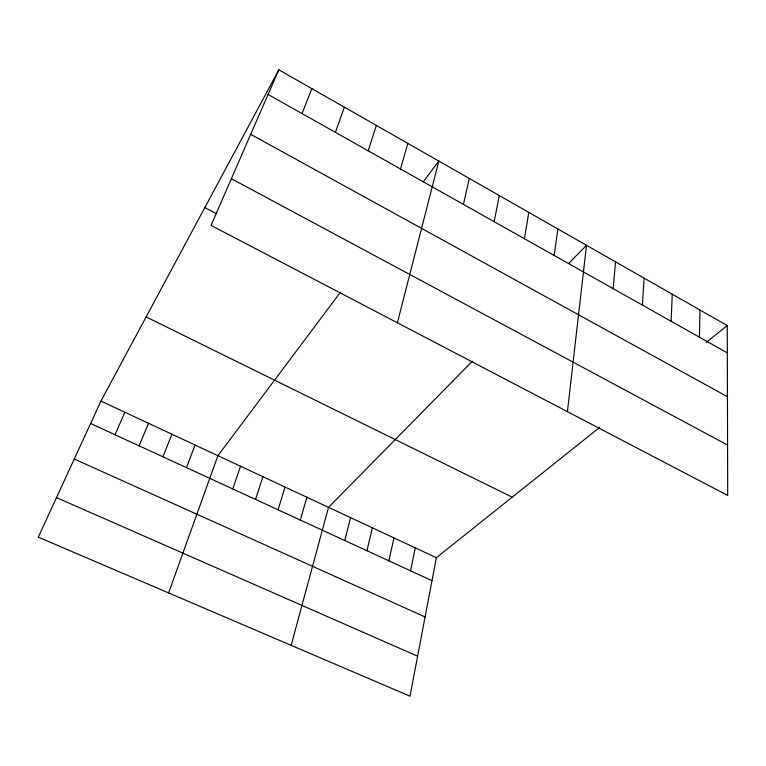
<?xml version="1.0" encoding="UTF-8"?>
<svg xmlns="http://www.w3.org/2000/svg" width="766" height="766" viewBox="0 0 766 766"><rect width="100%" height="100%" fill="white"/><g stroke="black" fill="none" stroke-linecap="round" stroke-linejoin="round"><path stroke-width="1.15" d="M699.454 337.212L699.971 310.019M671.14 321.28L672.261 294.211M642.377 305.088L644.129 278.163M613.154 288.648L615.538 261.857M567.415 411.648L586.507 245.292L568.554 263.542M554.163 255.451L557.887 228.967M524.404 238.705L528.808 212.383M599.433 427.581L436.371 557.696L409.992 696.208L38.3 537.138L100.94 401.078L278.814 69.792L727.26 325.579L727.7 495.43L211.052 225.386L278.814 69.792M494.166 221.69L499.279 195.541M410.547 570.804L415.277 547.853M388.869 560.817L393.944 537.895M463.44 204.398L469.29 178.43M366.943 550.725L372.381 527.822M344.767 540.518L350.579 517.644M397.391 322.783L438.813 161.052L423.272 181.781M291.147 645.345L328.528 507.351L472.44 361.169M400.465 168.96L407.847 143.386M300.329 520.057L306.888 497.239M278.068 509.802L285.019 487.032M255.557 499.442L262.901 476.701M368.187 150.797L376.374 125.433M232.797 488.957L240.534 466.255M335.374 132.336L344.384 107.192M168.606 592.903L217.917 455.703L340.506 292.172M186.483 467.643L195.052 445.017M302.015 113.559L311.877 88.645M162.928 456.795L171.919 434.226M139.106 445.822L148.527 423.301M115.005 434.724L124.868 412.252M706.309 342.297L727.26 325.579M56.492 497.622L417.604 656.203M74.254 459.035L425.082 616.965M90.618 423.502L431.995 580.676M100.94 401.078L436.371 557.696M146.124 316.923L512.224 497.172M204.819 207.605L216.357 213.685M231.38 178.698L727.566 445.075M250.712 134.328L727.441 396.731M268.071 94.457L727.327 352.896"/></g></svg>
